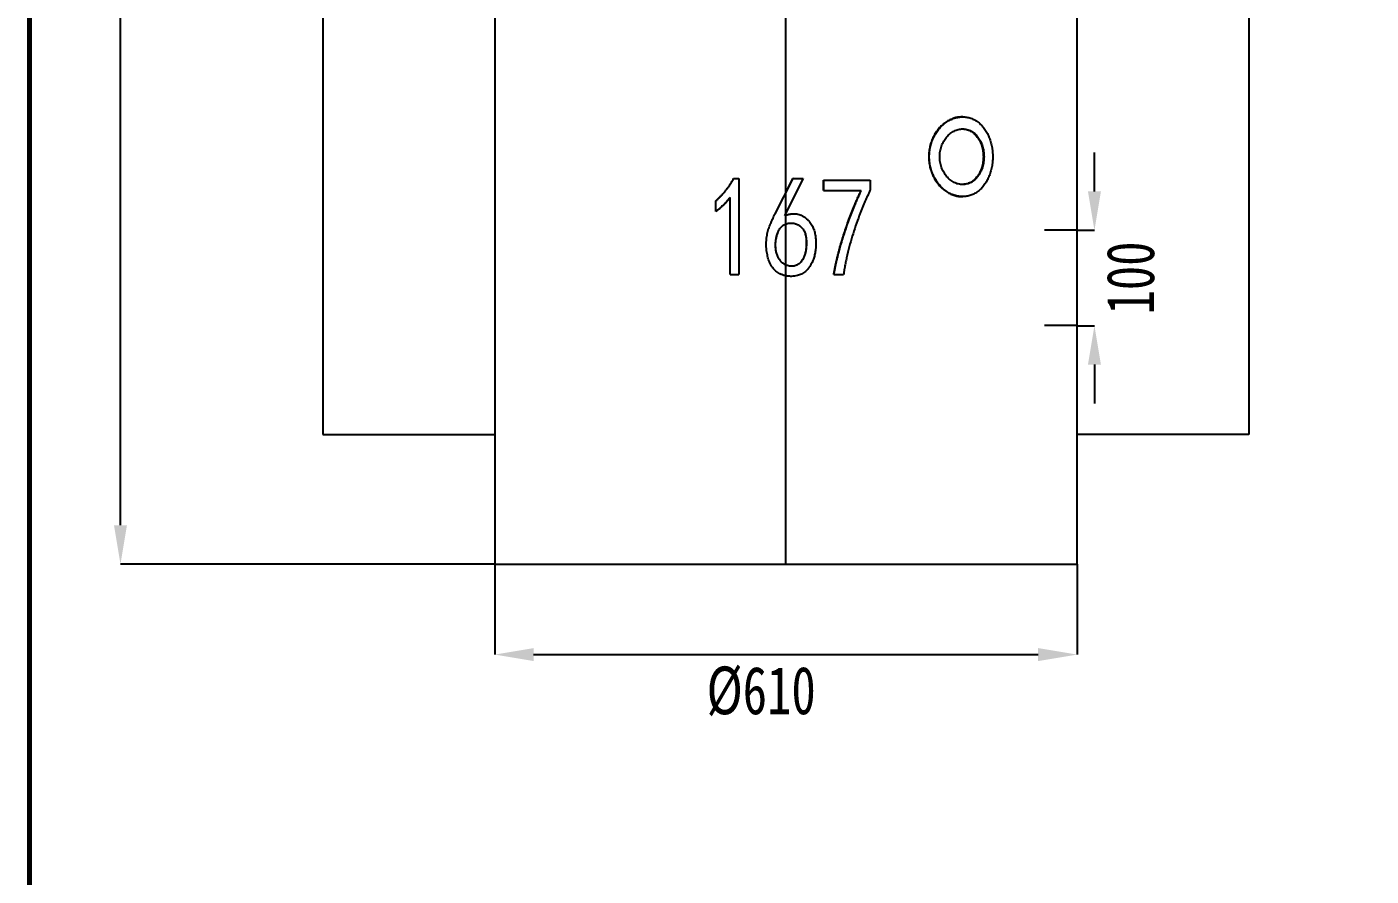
# Model space of a CAD drawing. Header units: millimetres. Extents: x 118006 to 124636, y -130611 to -125922.
# Drawn here: x 118413 to 119821, y -128216 to -127326 of the extents above; entities that cross this region are included whole.
import ezdxf

# ---------------------------------------------------------------- set-up
doc = ezdxf.new("R2010")
doc.units = ezdxf.units.MM
doc.header["$LTSCALE"] = 13
doc.linetypes.add('CENTERX2', pattern=[101.6, 63.5, -12.7, 12.7, -12.7])
for name, color, linetype in [('1', 4, 'Continuous'), ('中心线', 1, 'CENTERX2'), ('几何体', 7, 'Continuous'), ('尺寸', 3, 'Continuous'), ('草图直线', 1, 'Continuous')]:
    doc.layers.add(name, color=color, linetype=linetype)
doc.styles.add('SLDTEXTSTYLE0', font='hyswlongfangsong.ttf')
doc.dimstyles.new('SLDDIMSTYLE0', dxfattribs={"dimtxt": 50, "dimasz": 40.8, "dimexe": 0, "dimexo": 0.0625, "dimgap": 12.5, "dimtad": 2, "dimdec": 0, "dimrnd": 1e-09, "dimzin": 12, "dimdsep": 46, "dimtxsty": 'SLDTEXTSTYLE0', "dimsah": 1, "dimcen": 0.09, "dimadec": 0, "dimazin": 3, "dimtfac": 1, "dimtdec": 0, "dimtmove": 0, "dimatfit": 0, "dimfxl": 1, "dimfrac": 2, "dimtolj": 1, "dimtzin": 12, "dimarcsym": 0})
doc.dimstyles.new('SLDDIMSTYLE1', dxfattribs={"dimtxt": 50, "dimasz": 40.8, "dimexe": 0, "dimexo": 0.0625, "dimgap": 12.5, "dimtad": 2, "dimdec": 0, "dimrnd": 1e-09, "dimzin": 12, "dimdsep": 46, "dimtxsty": 'SLDTEXTSTYLE0', "dimsah": 1, "dimcen": 0.09, "dimadec": 0, "dimazin": 3, "dimtfac": 1, "dimtdec": 0, "dimtofl": 0, "dimtmove": 0, "dimatfit": 3, "dimfxl": 1, "dimfrac": 2, "dimtolj": 1, "dimtzin": 12, "dimarcsym": 0})

# ---------------------------------------------------------------- blocks, each defined once
blk = doc.blocks.new('*D34')
at = {"layer": 'Defpoints', "color": 0, "transparency": 16777216}
for p in [(119513.5, -127538.7), (119531.7, -127538.7), (119513.5, -127638.7)]:
    blk.add_point(p, dxfattribs=at)
at = {"layer": '尺寸', "color": 0, "lineweight": -2, "transparency": 16777216}
for p, q in [((119531.7, -127497.9), (119531.7, -127457.1)), ((119513.5, -127538.7), (119531.7, -127538.7)), ((119513.5, -127638.7), (119531.7, -127638.7)), ((119531.7, -127679.5), (119531.7, -127720.3))]:
    blk.add_line(p, q, dxfattribs=at)
at = {"layer": '尺寸', "color": 0, "transparency": 16777216}
for points in [[(119524.9, -127497.9), (119538.5, -127497.9), (119531.7, -127538.7)], [(119524.9, -127679.5), (119538.5, -127679.5), (119531.7, -127638.7)]]:
    blk.add_solid(points, dxfattribs=at)
at = {"layer": '尺寸', "color": 0, "transparency": 16777216, "insert": (119544.2, -127588.7), "char_height": 50, "attachment_point": 2, "rotation": 90, "style": 'SLDTEXTSTYLE0'}
blk.add_mtext('\\A1;100', dxfattribs=at)
blk = doc.blocks.new('*D35')
at = {"layer": 'Defpoints', "color": 0, "transparency": 16777216}
for p in [(118903.5, -127888.7), (119513.5, -127888.7), (119513.5, -127983.4)]:
    blk.add_point(p, dxfattribs=at)
at = {"layer": '尺寸', "color": 0, "lineweight": -2, "transparency": 16777216}
for p, q in [((118903.5, -127888.7), (118903.5, -127983.4)), ((119513.5, -127888.7), (119513.5, -127983.4)), ((118944.3, -127983.4), (119472.7, -127983.4))]:
    blk.add_line(p, q, dxfattribs=at)
at = {"layer": '尺寸', "color": 0, "transparency": 16777216}
for points in [[(118944.3, -127976.6), (118944.3, -127990.2), (118903.5, -127983.4)], [(119472.7, -127976.6), (119472.7, -127990.2), (119513.5, -127983.4)]]:
    blk.add_solid(points, dxfattribs=at)
at = {"layer": '尺寸', "color": 0, "transparency": 16777216, "insert": (119182.6, -127995.9), "char_height": 50, "attachment_point": 2, "style": 'SLDTEXTSTYLE0'}
blk.add_mtext('\\A1;%%c610', dxfattribs=at)
blk = doc.blocks.new('*D44')
at = {"layer": 'Defpoints', "color": 0, "transparency": 16777216}
for p in [(118511.5, -126647.3), (119021.7, -126647.3), (118903.5, -127888.7)]:
    blk.add_point(p, dxfattribs=at)
at = {"layer": '尺寸', "color": 0, "lineweight": -2, "transparency": 16777216}
for p, q in [((119021.6, -126647.3), (118511.5, -126647.3)), ((118511.5, -127847.9), (118511.5, -126688.1)), ((118903.4, -127888.7), (118511.5, -127888.7))]:
    blk.add_line(p, q, dxfattribs=at)
at = {"layer": '尺寸', "color": 0, "transparency": 16777216}
for points in [[(118504.7, -126688.1), (118518.3, -126688.1), (118511.5, -126647.3)], [(118504.7, -127847.9), (118518.3, -127847.9), (118511.5, -127888.7)]]:
    blk.add_solid(points, dxfattribs=at)
at = {"layer": '尺寸', "color": 0, "transparency": 16777216, "insert": (118474, -127268), "char_height": 50, "attachment_point": 5, "rotation": 90, "style": 'SLDTEXTSTYLE0'}
blk.add_mtext('\\A1;1341', dxfattribs=at)

msp = doc.modelspace()

# ---------------------------------------------------------------- linework, layer by layer
at = {"layer": '1', "color": 0, "lineweight": 40, "const_width": 5.53}
msp.add_lwpolyline([(118416.24, -130437.24), (124478.52, -130437.24), (124478.52, -126079.97), (118416.24, -126079.97), (118416.24, -130437.24)], dxfattribs=at)
at = {"layer": '中心线'}
msp.add_line((119208.47, -127888.67), (119208.47, -126931.93), dxfattribs=at)
at = {"layer": '几何体'}
for p, q in [((119513.47, -127888.67), (119513.47, -127076.17)), ((118723.47, -127145.58), (118723.47, -127752.58)), ((119693.47, -127145.58), (119693.47, -127752.58)), ((118903.47, -127245.58), (118903.47, -127702.58)), ((119393.66, -127419.86), (119393.06, -127419.86)), ((119153.65, -127484.58), (119159.18, -127484.58)), ((119159.18, -127484.58), (119159.18, -127585.16)), ((119159.18, -127484.58), (119159.34, -127484.58)), ((119159.34, -127484.58), (119159.34, -127585.16)), ((119196.82, -127522.01), (119215.96, -127484.58)), ((119226.7, -127484.58), (119207.09, -127523.18)), ((119208.47, -127499.21), (119215.93, -127484.58)), ((119215.96, -127484.58), (119215.93, -127484.58)), ((119215.96, -127484.58), (119226.7, -127484.58)), ((119247.96, -127496.86), (119247.96, -127486.33)), ((119247.96, -127486.33), (119248.09, -127486.33)), ((119248.09, -127496.86), (119248.09, -127486.33)), ((119248.09, -127486.33), (119296.91, -127486.33)), ((119296.91, -127486.33), (119296.91, -127496.28)), ((119134.94, -127519.08), (119134.94, -127507.97)), ((119149.98, -127585.16), (119149.98, -127504.46)), ((119247.96, -127496.86), (119248.09, -127496.86)), ((119248.09, -127496.86), (119287.48, -127496.86)), ((119393.06, -127503.39), (119393.66, -127503.39)), ((119134.94, -127519.08), (119135.18, -127519.08)), ((119208.47, -127520.46), (119207.1, -127523.18)), ((119217.14, -127521.39), (119217.11, -127521.39)), ((119149.98, -127585.16), (119159.18, -127585.16)), ((119159.18, -127585.16), (119159.34, -127585.16)), ((119213.74, -127586.99), (119213.76, -127586.99)), ((119258.55, -127585.16), (119258.71, -127585.16)), ((119258.71, -127585.16), (119268.82, -127585.16)), ((118903.47, -127702.58), (118903.47, -127888.67)), ((118723.47, -127752.58), (118903.47, -127752.58)), ((119693.47, -127752.58), (119513.47, -127752.58)), ((118903.47, -127888.67), (119513.47, -127888.67))]:
    msp.add_line(p, q, dxfattribs=at)
for points, knots in [([(119393.06, -127419.86), (119391.6, -127419.93), (119388.69, -127420.07), (119384.32, -127421.18), (119380.06, -127422.93), (119375.97, -127425.35), (119372.14, -127428.4), (119368.65, -127432.01), (119365.57, -127436.13), (119362.95, -127440.68), (119360.85, -127445.6), (119359.32, -127450.78), (119358.39, -127456.16), (119358.08, -127461.62), (119358.39, -127467.09), (119359.32, -127472.46), (119360.85, -127477.65), (119362.95, -127482.56), (119365.57, -127487.12), (119368.65, -127491.24), (119372.14, -127494.85), (119375.97, -127497.9), (119380.06, -127500.31), (119384.32, -127502.09), (119388.68, -127503.09), (119391.62, -127503.51), (119393.06, -127503.39), (119393.06, -127503.39)], [0, 0, 0, 0, 0.0416661, 0.0833287, 0.1249984, 0.1666654, 0.2083283, 0.2499982, 0.2916651, 0.3333281, 0.3749986, 0.4166645, 0.4583273, 0.4999992, 0.5416648, 0.5833283, 0.6249998, 0.6666667, 0.7083299, 0.7500003, 0.7916675, 0.8333304, 0.8750001, 0.916667, 0.9583297, 0.9999992, 1, 1, 1, 1]), ([(119425.18, -127461.62), (119425.13, -127459.8), (119425.03, -127456.16), (119424.25, -127450.78), (119423, -127445.6), (119421.26, -127440.68), (119419.05, -127436.13), (119416.41, -127432.01), (119413.36, -127428.4), (119409.94, -127425.35), (119406.21, -127422.93), (119402.21, -127421.17), (119398.01, -127420.1), (119393.67, -127419.74), (119389.28, -127420.1), (119384.9, -127421.17), (119380.62, -127422.93), (119376.52, -127425.35), (119372.68, -127428.4), (119369.18, -127432.01), (119366.08, -127436.13), (119363.46, -127440.68), (119361.35, -127445.6), (119359.82, -127450.78), (119358.89, -127456.16), (119358.57, -127461.62), (119358.89, -127467.09), (119359.82, -127472.46), (119361.35, -127477.65), (119363.46, -127482.57), (119366.08, -127487.12), (119369.18, -127491.24), (119372.68, -127494.85), (119376.52, -127497.9), (119380.62, -127500.32), (119384.9, -127502.08), (119389.28, -127503.15), (119393.67, -127503.51), (119398.01, -127503.15), (119402.21, -127502.08), (119406.21, -127500.32), (119409.94, -127497.9), (119413.36, -127494.85), (119416.41, -127491.24), (119419.05, -127487.12), (119421.26, -127482.57), (119423, -127477.65), (119424.25, -127472.46), (119425.03, -127467.09), (119425.13, -127463.45), (119425.18, -127461.62)], [0, 0, 0, 0, 0.0207997, 0.0415999, 0.0624079, 0.083221, 0.1040396, 0.1248699, 0.1457083, 0.1665528, 0.1874081, 0.208269, 0.2291318, 0.25, 0.2708676, 0.2917304, 0.3125919, 0.3334465, 0.354291, 0.3751301, 0.3959596, 0.416778, 0.4375921, 0.4583987, 0.4791987, 0.5, 0.5207998, 0.5415999, 0.5624079, 0.5832211, 0.6040396, 0.6248699, 0.6457083, 0.6665528, 0.6874081, 0.708269, 0.7291318, 0.75, 0.7708676, 0.7917304, 0.8125919, 0.8334465, 0.854291, 0.8751301, 0.8959596, 0.916778, 0.9375921, 0.9583987, 0.9791987, 1, 1, 1, 1]), ([(119416.04, -127461.62), (119415.96, -127459.72), (119415.8, -127455.91), (119414.52, -127450.41), (119412.51, -127445.34), (119409.77, -127440.9), (119406.4, -127437.26), (119402.5, -127434.55), (119398.2, -127432.89), (119393.67, -127432.32), (119389.07, -127432.89), (119384.59, -127434.55), (119380.41, -127437.26), (119376.71, -127440.9), (119373.64, -127445.34), (119371.34, -127450.41), (119369.92, -127455.91), (119369.44, -127461.62), (119369.92, -127467.34), (119371.34, -127472.84), (119373.64, -127477.9), (119376.71, -127482.34), (119380.41, -127485.99), (119384.59, -127488.69), (119389.07, -127490.36), (119393.67, -127490.92), (119398.2, -127490.36), (119402.5, -127488.69), (119406.4, -127485.99), (119409.77, -127482.34), (119412.51, -127477.9), (119414.52, -127472.84), (119415.8, -127467.34), (119415.96, -127463.53), (119416.04, -127461.62)], [0, 0, 0, 0, 0.03119998, 0.06240761, 0.09362935, 0.12486949, 0.1561295, 0.18740782, 0.21870013, 0.25000001, 0.28129989, 0.3125922, 0.34387052, 0.37513053, 0.40637067, 0.43759241, 0.46880004, 0.50000002, 0.5312, 0.56240763, 0.59362937, 0.62486951, 0.65612952, 0.68740784, 0.71870015, 0.75000003, 0.78129991, 0.81259222, 0.84387054, 0.87513055, 0.90637069, 0.93759243, 0.96880006, 1, 1, 1, 1]), ([(119393.06, -127432.51), (119393.06, -127432.51), (119394.57, -127432.32), (119397.58, -127432.97), (119401.87, -127434.53), (119405.75, -127437.27), (119409.12, -127440.9), (119411.85, -127445.35), (119413.84, -127450.41), (119415.12, -127455.91), (119415.28, -127459.72), (119415.36, -127461.62)], [0, 0, 0, 0, 0.0000023, 0.1250009, 0.2499998, 0.3749991, 0.4999989, 0.624999, 0.7499993, 0.8749996, 1, 1, 1, 1]), ([(119415.36, -127461.62), (119415.28, -127463.53), (119415.12, -127467.34), (119413.84, -127472.84), (119411.85, -127477.9), (119409.12, -127482.34), (119405.75, -127485.99), (119401.86, -127488.68), (119397.59, -127490.41), (119394.57, -127490.63), (119393.06, -127490.74)], [0, 0, 0, 0, 0.1250008, 0.2500017, 0.3750025, 0.5000032, 0.6250035, 0.7500034, 0.8750028, 1, 1, 1, 1]), ([(119134.94, -127507.97), (119135.64, -127507.34), (119137.03, -127506.1), (119139.05, -127504.13), (119140.98, -127502.13), (119142.86, -127500.09), (119144.68, -127497.93), (119146.3, -127495.89), (119147.75, -127493.95), (119149.01, -127492.14), (119150.26, -127490.28), (119151.46, -127488.4), (119152.57, -127486.51), (119153.28, -127485.23), (119153.65, -127484.58)], [0, 0, 0, 0, 0.0951183, 0.1866954, 0.2818452, 0.3735746, 0.4639083, 0.563117, 0.6327491, 0.704182, 0.7824665, 0.8552612, 0.9256819, 1, 1, 1, 1]), ([(119149.98, -127504.46), (119149.42, -127505.14), (119148.31, -127506.51), (119146.59, -127508.51), (119144.77, -127510.41), (119142.87, -127512.28), (119140.95, -127514.08), (119138.98, -127515.81), (119136.98, -127517.45), (119135.62, -127518.54), (119134.94, -127519.08)], [0, 0, 0, 0, 0.1249575, 0.2499189, 0.3748977, 0.4998953, 0.629138, 0.7499219, 0.8749562, 1, 1, 1, 1]), ([(119149.98, -127504.7), (119149.49, -127505.3), (119148.44, -127506.58), (119146.79, -127508.51), (119144.98, -127510.41), (119143.08, -127512.28), (119141.17, -127514.08), (119139.21, -127515.81), (119137.22, -127517.45), (119135.86, -127518.54), (119135.18, -127519.08)], [0, 0, 0, 0, 0.112331, 0.2391355, 0.3659412, 0.4927535, 0.6238537, 0.7463623, 0.8731781, 1, 1, 1, 1]), ([(119258.55, -127585.16), (119258.79, -127583.95), (119259.26, -127581.52), (119259.99, -127577.91), (119260.73, -127574.4), (119261.51, -127570.93), (119262.34, -127567.42), (119263.24, -127563.81), (119264.18, -127560.18), (119265.5, -127555.28), (119267.24, -127549.21), (119269.48, -127541.99), (119271.9, -127534.77), (119274.47, -127527.56), (119277.18, -127520.36), (119279.38, -127514.85), (119281.01, -127510.95), (119282, -127508.62), (119283, -127506.31), (119284.03, -127503.98), (119285.07, -127501.63), (119286.14, -127499.25), (119286.86, -127497.67), (119287.22, -127496.86)], [0, 0, 0, 0, 0.0398562, 0.0796992, 0.1183153, 0.1552836, 0.1940359, 0.2343646, 0.2750323, 0.3149545, 0.3974533, 0.4784326, 0.5582649, 0.6427649, 0.7251373, 0.8064686, 0.834117, 0.8617389, 0.8881353, 0.9154914, 0.9440668, 0.9712811, 1, 1, 1, 1]), ([(119258.71, -127585.16), (119258.95, -127583.95), (119259.43, -127581.52), (119260.16, -127577.91), (119260.9, -127574.4), (119261.68, -127570.93), (119262.51, -127567.42), (119263.42, -127563.81), (119264.36, -127560.18), (119265.69, -127555.28), (119267.44, -127549.21), (119269.68, -127541.99), (119272.11, -127534.77), (119274.69, -127527.56), (119277.41, -127520.36), (119279.61, -127514.85), (119281.25, -127510.95), (119282.24, -127508.62), (119283.24, -127506.31), (119284.27, -127503.98), (119285.32, -127501.63), (119286.4, -127499.25), (119287.11, -127497.67), (119287.48, -127496.86)], [0, 0, 0, 0, 0.0398489, 0.0796837, 0.1182916, 0.1552542, 0.1940007, 0.2343223, 0.2749847, 0.3149034, 0.3973957, 0.4783702, 0.558204, 0.6427066, 0.7250862, 0.8064291, 0.8340819, 0.861708, 0.8881107, 0.9154731, 0.9440553, 0.9712751, 1, 1, 1, 1]), ([(119296.91, -127496.28), (119296.39, -127497.4), (119295.35, -127499.65), (119293.82, -127502.99), (119292.34, -127506.26), (119290.92, -127509.53), (119289.52, -127512.86), (119288.11, -127516.31), (119286.73, -127519.8), (119284.47, -127525.67), (119281.45, -127534.03), (119277.94, -127544.98), (119274.79, -127556.15), (119272.76, -127564.51), (119271.57, -127569.98), (119271.07, -127572.43), (119270.6, -127574.88), (119270.14, -127577.39), (119269.69, -127579.95), (119269.25, -127582.55), (119268.97, -127584.28), (119268.82, -127585.16)], [0, 0, 0, 0, 0.0398701, 0.0797435, 0.1183609, 0.1555371, 0.1943593, 0.2345389, 0.2752708, 0.3149496, 0.4364571, 0.5604318, 0.6832901, 0.8081727, 0.8356316, 0.8624061, 0.8881879, 0.915545, 0.9440807, 0.9712883, 1, 1, 1, 1]), ([(119207.09, -127523.18), (119207.71, -127522.99), (119208.92, -127522.61), (119210.77, -127522.12), (119212.63, -127521.75), (119214.52, -127521.5), (119216.58, -127521.36), (119218.8, -127521.4), (119221.17, -127521.71), (119223.47, -127522.35), (119225.88, -127523.44), (119228.27, -127525.11), (119230.71, -127527.12), (119233.33, -127529.75), (119235.86, -127533.17), (119237.73, -127537.56), (119239, -127542.14), (119239.75, -127546.84), (119240.04, -127551.58), (119239.92, -127556.34), (119239.36, -127561.06), (119238.38, -127565.71), (119236.96, -127570.25), (119235.08, -127574.05), (119233.11, -127577.18), (119231.17, -127579.68), (119229.19, -127581.82), (119227.07, -127583.41), (119224.35, -127585.04), (119221.08, -127586.17), (119217.42, -127586.82), (119214.25, -127587.04), (119211.06, -127586.9), (119207.93, -127586.45), (119204.86, -127585.58), (119201.49, -127584.03), (119198.61, -127582.1), (119196.32, -127579.91), (119194.56, -127577.92), (119192.95, -127575.5), (119191.47, -127572.69), (119190.44, -127569.89), (119189.64, -127567.14), (119189.04, -127564.48), (119188.54, -127561.76), (119188.16, -127559.05), (119187.92, -127556.36), (119187.86, -127553.67), (119187.91, -127551.88), (119187.94, -127550.96)], [0, 0, 0, 0, 0.0127331, 0.0250511, 0.0376111, 0.0501631, 0.0626397, 0.0782974, 0.0939503, 0.1096358, 0.1252389, 0.145888, 0.1668845, 0.1877778, 0.2189818, 0.2501723, 0.2813867, 0.3126005, 0.3438163, 0.3750305, 0.4062477, 0.4374658, 0.4686817, 0.499903, 0.5207361, 0.5415681, 0.5624001, 0.5780365, 0.5936785, 0.6249184, 0.645578, 0.6669161, 0.687541, 0.7083832, 0.7292507, 0.7501353, 0.7813749, 0.7970082, 0.8126369, 0.8335661, 0.8542328, 0.8750998, 0.8923806, 0.9107404, 0.9286829, 0.9469823, 0.9646174, 0.9819703, 1, 1, 1, 1]), ([(119187.94, -127550.96), (119188.01, -127550), (119188.15, -127548.1), (119188.47, -127545.26), (119188.93, -127542.46), (119189.55, -127539.68), (119190.34, -127536.96), (119191.36, -127534.33), (119192.39, -127531.79), (119193.41, -127529.35), (119194.47, -127527), (119195.61, -127524.56), (119196.4, -127522.9), (119196.82, -127522.01)], [0, 0, 0, 0, 0.09506892, 0.18712151, 0.28080732, 0.37329451, 0.46632328, 0.55942785, 0.65016778, 0.73583585, 0.81881568, 0.90327312, 1, 1, 1, 1]), ([(119208.51, -127522.74), (119208.53, -127522.74), (119208.87, -127522.64), (119209.49, -127522.46), (119210.37, -127522.23), (119211.2, -127522.04), (119212.04, -127521.87), (119213.87, -127521.57), (119215.57, -127521.29), (119216.99, -127521.41), (119217.11, -127521.42)], [0, 0, 0, 0, 0.0071216, 0.1212335, 0.2218173, 0.3190465, 0.4163895, 0.5135432, 0.9578289, 1, 1, 1, 1]), ([(119202.4, -127570.26), (119202.81, -127570.76), (119203.64, -127571.77), (119205.53, -127573.56), (119208.34, -127575.28), (119211.5, -127576.18), (119214.09, -127576.47), (119216.05, -127576.43), (119217.98, -127576.08), (119219.82, -127575.39), (119221.52, -127574.41), (119223.03, -127573.18), (119224.39, -127571.77), (119225.96, -127569.69), (119227.53, -127566.83), (119228.74, -127563.11), (119229.53, -127559.29), (119229.91, -127555.4), (119230, -127551.51), (119229.84, -127547.61), (119229.24, -127543.75), (119228.1, -127540.01), (119226.47, -127537.16), (119224.67, -127535.28), (119222.62, -127533.67), (119219.74, -127532.09), (119215.93, -127531.07), (119212.65, -127531.11), (119210.07, -127531.5), (119208.2, -127532.09), (119206.43, -127532.92), (119204.83, -127534.06), (119203.43, -127535.42), (119201.81, -127537.47), (119200.32, -127540.38), (119199.05, -127544.07), (119198.15, -127547.87), (119197.68, -127551.74), (119197.63, -127555.65), (119198, -127559.53), (119198.85, -127563.34), (119200.22, -127567.02), (119201.67, -127569.18), (119202.4, -127570.26)], [0, 0, 0, 0, 0.0156396, 0.0312772, 0.0625106, 0.0937792, 0.1094457, 0.1251023, 0.1407628, 0.1564099, 0.1720569, 0.1876992, 0.2033379, 0.2189729, 0.2501953, 0.2814221, 0.3126563, 0.3438922, 0.3751315, 0.4063652, 0.4375942, 0.4688042, 0.4999892, 0.5154552, 0.5312675, 0.5625277, 0.5937735, 0.6250588, 0.640723, 0.6563781, 0.672031, 0.6876703, 0.7033083, 0.7189396, 0.7501634, 0.7814004, 0.8126367, 0.8438677, 0.875098, 0.9063276, 0.937554, 0.9687796, 1, 1, 1, 1]), ([(119202.42, -127570.26), (119201.7, -127569.18), (119200.25, -127567.02), (119198.88, -127563.34), (119198.03, -127559.53), (119197.67, -127555.65), (119197.71, -127551.74), (119198.13, -127548.31), (119198.78, -127545.32), (119199.5, -127542.82), (119200.33, -127540.58), (119201.25, -127538.64), (119202.23, -127536.96), (119203.44, -127535.42), (119205.3, -127533.62), (119207.08, -127532.48), (119208.41, -127532.07), (119208.51, -127532.04)], [0, 0, 0, 0, 0.0901991, 0.1804553, 0.2707385, 0.3610423, 0.4513512, 0.5416578, 0.601371, 0.6636224, 0.7223188, 0.7674833, 0.8126393, 0.8577838, 0.902928, 0.9928848, 1, 1, 1, 1]), ([(119213.41, -127531.16), (119213.59, -127531.15), (119214.41, -127531.1), (119215.89, -127531.22), (119217.81, -127531.56), (119220.27, -127532.41), (119222.57, -127533.67), (119224.61, -127535.28), (119225.97, -127536.69), (119227.05, -127538.3), (119227.94, -127540.05), (119228.61, -127541.88), (119229.27, -127544.39), (119229.77, -127547.61), (119229.93, -127551.51), (119229.84, -127555.4), (119229.46, -127559.29), (119228.67, -127563.11), (119227.67, -127566.21), (119226.53, -127568.55), (119225.51, -127570.21), (119224.34, -127571.77), (119222.99, -127573.18), (119221.48, -127574.41), (119219.78, -127575.39), (119217.95, -127576.08), (119216.03, -127576.42), (119214.66, -127576.49), (119213.95, -127576.41), (119213.89, -127576.4)], [0, 0, 0, 0, 0.0085426, 0.0394354, 0.0703227, 0.1012121, 0.1629028, 0.1941237, 0.2246747, 0.2555607, 0.2864522, 0.3173485, 0.3482491, 0.4100288, 0.4718225, 0.5336275, 0.5954239, 0.6572106, 0.7189701, 0.7500563, 0.7807659, 0.8116616, 0.8425533, 0.8734393, 0.9043201, 0.935188, 0.9660735, 0.9969482, 1, 1, 1, 1]), ([(119208.48, -127575.14), (119208.46, -127575.13), (119207.82, -127574.91), (119206.68, -127574.22), (119205.07, -127573.12), (119203.66, -127571.76), (119202.83, -127570.76), (119202.42, -127570.26)], [0, 0, 0, 0, 0.00927, 0.2569007, 0.5046071, 0.7522459, 1, 1, 1, 1]), ([(119213.74, -127586.97), (119213.59, -127586.97), (119212.39, -127587.02), (119210.61, -127586.86), (119209.03, -127586.55), (119208.48, -127586.44)], [0, 0, 0, 0, 0.0850305, 0.6828142, 1, 1, 1, 1])]:
    msp.add_open_spline(points, degree=3, knots=knots, dxfattribs=at)
at = {"layer": '草图直线'}
for p, q in [((119513.47, -127538.67), (119479.41, -127538.67)), ((119513.47, -127638.67), (119479.41, -127638.67))]:
    msp.add_line(p, q, dxfattribs=at)

# ---------------------------------------------------------------- dimensions: what is measured, and where the dimension line sits
at = {"layer": '尺寸'}
dim = msp.add_linear_dim(base=(118511.48, -126647.27), p1=(118903.47, -127888.67), p2=(119021.67, -126647.27), angle=90, text='1341', dimstyle='SLDDIMSTYLE0', dxfattribs=at)
dim.commit()
dim.dimension.update_dxf_attribs({"geometry": '*D44', "text_midpoint": (118473.98, -127267.97)})
dim = msp.add_linear_dim(base=(119531.68, -127538.67), p1=(119513.47, -127638.67), p2=(119513.47, -127538.67), angle=90, dimstyle='SLDDIMSTYLE1', dxfattribs=at)
dim.commit()
dim.dimension.update_dxf_attribs({"geometry": '*D34', "text_midpoint": (119531.68, -127588.67), "dimtype": 160})
dim = msp.add_linear_dim(base=(119513.47, -127983.42), p1=(118903.47, -127888.67), p2=(119513.47, -127888.67), text='%%c<>', dimstyle='SLDDIMSTYLE0', dxfattribs=at)
dim.commit()
dim.dimension.update_dxf_attribs({"geometry": '*D35', "text_midpoint": (119182.59, -127983.42), "dimtype": 160})

doc.saveas('drawing.dxf')
